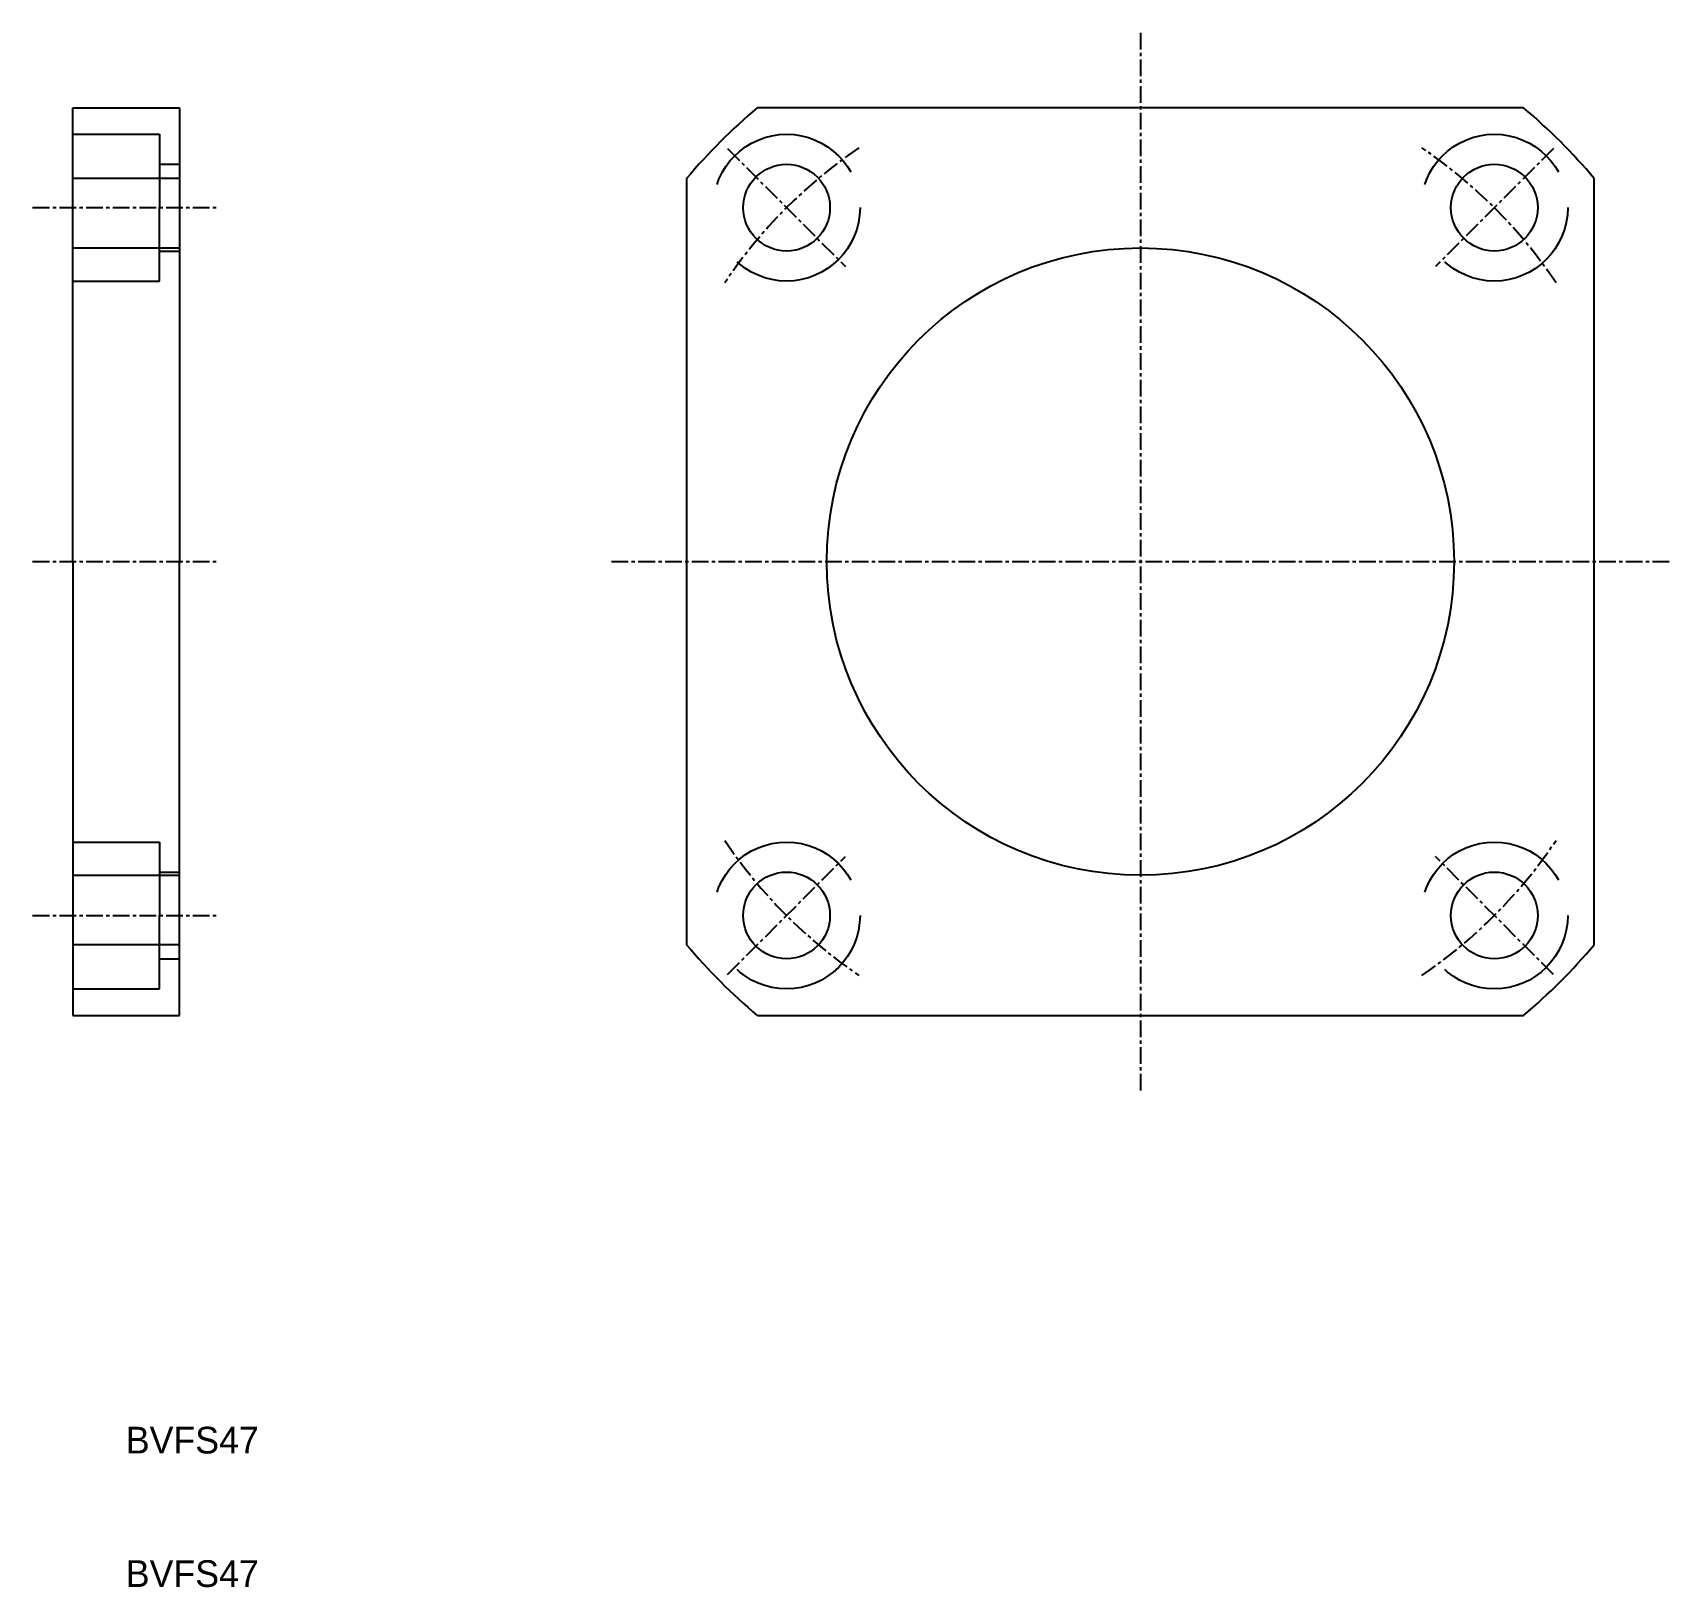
# Model space of a CAD drawing. Extents: x 177 to 300, y 85 to 202.
import ezdxf

# ---------------------------------------------------------------- set-up
doc = ezdxf.new("R2010")
doc.units = 0
doc.linetypes.add('CENTER', pattern=[2, 1.25, -0.25, 0.25, -0.25])
doc.linetypes.add('DASHED', pattern=[19.05, 12.7, -6.35])
doc.layers.get('0').update_dxf_attribs({"linetype": 'CONTINUOUS'})
doc.layers.add('CENTER', color=1, linetype='CENTER')

msp = doc.modelspace()

# ---------------------------------------------------------------- linework, layer by layer
for p, q in [((180.43, 162.14), (180.43, 196.14)), ((180.43, 196.14), (188.43, 196.14)), ((188.43, 196.14), (188.43, 162.14)), ((289.14, 196.14), (231.73, 196.14)), ((188.43, 190.85), (180.43, 190.85)), ((226.43, 190.85), (226.43, 133.43)), ((294.43, 133.43), (294.43, 190.85)), ((180.43, 162.14), (180.43, 128.14)), ((188.43, 128.14), (188.43, 162.14)), ((188.43, 133.43), (180.43, 133.43)), ((180.43, 128.14), (188.43, 128.14)), ((231.73, 128.14), (289.14, 128.14))]:
    msp.add_line(p, q)
at = {"color": 3, "linetype": 'DASHED'}
for p, q in [((180.43, 194.16), (186.93, 194.16)), ((186.93, 194.16), (186.93, 188.66)), ((186.93, 191.91), (188.43, 191.91)), ((186.93, 183.16), (186.93, 188.66)), ((180.43, 185.64), (188.43, 185.64)), ((186.93, 185.41), (188.43, 185.41)), ((180.43, 183.16), (186.93, 183.16)), ((180.43, 141.13), (186.93, 141.13)), ((186.93, 141.13), (186.93, 135.63)), ((180.43, 138.64), (188.43, 138.64)), ((186.93, 138.88), (188.43, 138.88)), ((186.93, 130.13), (186.93, 135.63)), ((186.93, 132.38), (188.43, 132.38)), ((180.43, 130.13), (186.93, 130.13))]:
    msp.add_line(p, q, dxfattribs=at)
for centre in [(233.92, 188.66), (286.95, 188.66), (233.92, 135.63), (286.95, 135.63)]:
    msp.add_circle(centre, 5.5, dxfattribs=at)
for centre, radius in [((233.92, 188.66), 3.25), ((233.92, 188.66), 3.25), ((286.95, 188.66), 3.25), ((286.95, 188.66), 3.25), ((260.43, 162.14), 23.5), ((233.92, 135.63), 3.25), ((233.92, 135.63), 3.25), ((286.95, 135.63), 3.25), ((286.95, 135.63), 3.25)]:
    msp.add_circle(centre, radius)
for start, end in [(130.1779, 139.8221), (40.1779, 49.8221), (220.1779, 229.8221), (310.1779, 319.8221)]:
    msp.add_arc((260.43, 162.14), 44.5, start, end)
at = {"layer": 'CENTER', "color": 1, "linetype": 'CENTER'}
for p, q in [((260.43, 201.77), (260.43, 122.52)), ((229.5, 193.08), (238.34, 184.24)), ((229.5, 193.08), (238.34, 184.24)), ((291.37, 193.08), (282.53, 184.24)), ((291.37, 193.08), (282.53, 184.24)), ((177.43, 188.66), (191.43, 188.66)), ((177.43, 162.14), (191.43, 162.14)), ((220.81, 162.14), (300.06, 162.14)), ((229.5, 131.21), (238.34, 140.05)), ((229.5, 131.21), (238.34, 140.05)), ((291.37, 131.21), (282.53, 140.05)), ((291.37, 131.21), (282.53, 140.05)), ((177.43, 135.63), (191.43, 135.63))]:
    msp.add_line(p, q, dxfattribs=at)
for start, end in [(124.2378, 146.155), (33.845, 55.7622), (213.845, 235.7622), (304.2378, 326.155)]:
    msp.add_arc((260.43, 162.14), 37.5, start, end, dxfattribs=at)

# ---------------------------------------------------------------- texts
for p in [(184.41, 95.32), (184.41, 85.32)]:
    msp.add_text('BVFS47', height=2).set_placement(p)

doc.saveas('drawing.dxf')
